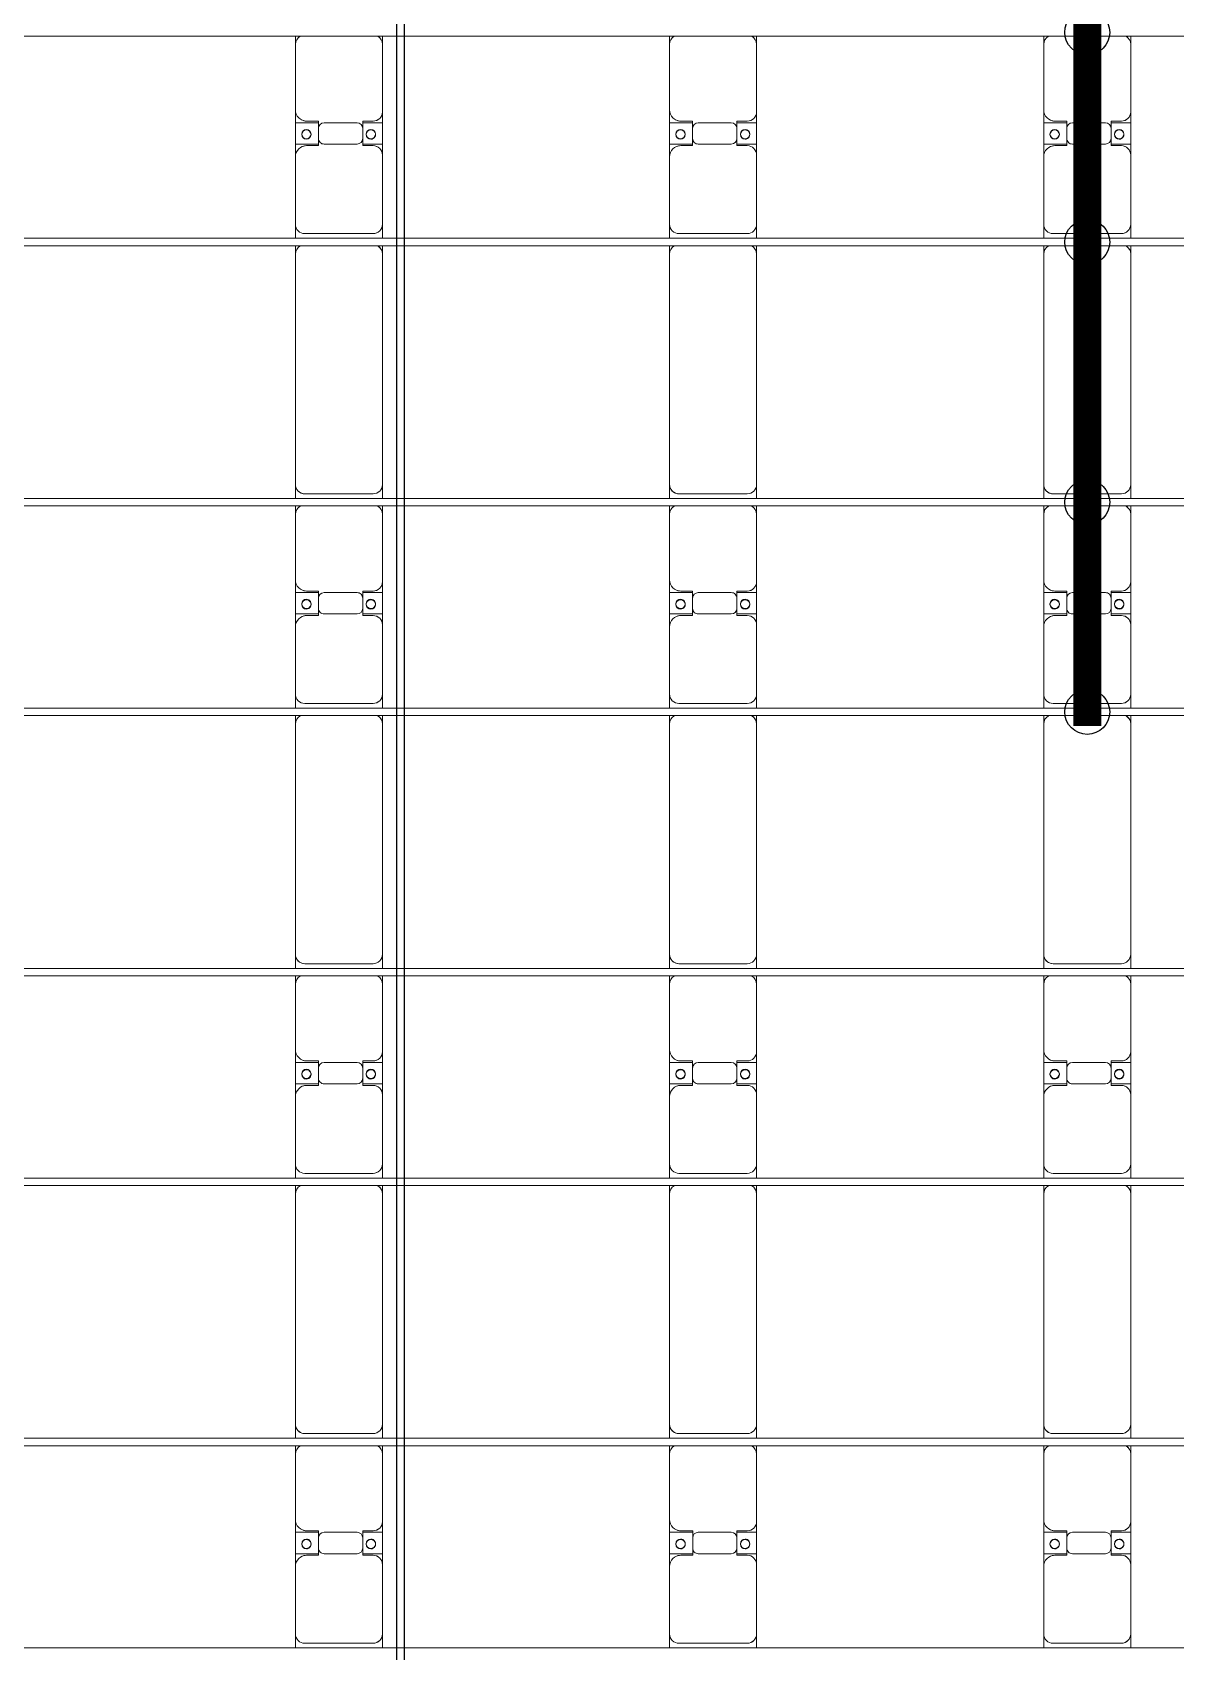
# Model space of a CAD drawing. Header units: millimetres. Extents: x -178706 to 107777, y -87310 to 933.
# Drawn here: x -54530 to -48419, y -40121 to -31471 of the extents above; entities that cross this region are included whole.
import ezdxf

# ---------------------------------------------------------------- set-up
doc = ezdxf.new("R2010")
doc.units = ezdxf.units.MM
doc.layers.add('A-GENM', color=13, linetype='Continuous', lineweight=9)
doc.layers.add('S-BEAM', color=12, linetype='Continuous', lineweight=9)
doc.layers.add('GC-HOP 40x60 GIA CUONG', color=1, linetype='Continuous')

# ---------------------------------------------------------------- blocks, each defined once
blk = doc.blocks.new('Dai phao do pin - DẢI PHAO ĐỠ PIN-V59-BỐ TRÍ KHUNG KẾT CẤU BÈ PIN 04')
at = {"layer": 'A-GENM', "color": 7}
for p, q in [((35834.7, 241.6), (35909.7, 241.6)), ((35859.7, 191.6), (35859.7, -173.4)), ((36269.7, 241.6), (35909.7, 241.6)), ((36269.7, 241.6), (36452.2, 241.6)), ((36329.7, 118.2), (36329.7, 181.6)), ((36337.8, 241.6), (36520.3, 241.6)), ((36337.8, 118.2), (36337.8, 241.6)), ((36452.2, 241.6), (36452.2, 118.2)), ((36460.3, 181.6), (36460.3, 118.2)), ((36870.3, 241.6), (36520.3, 241.6)), ((36870.3, 241.6), (36914.7, 241.6)), ((36954.7, 241.6), (37029.7, 241.6)), ((36979.7, 191.6), (36979.7, -173.4)), ((38260.3, 241.6), (37029.7, 241.6)), ((38260.3, 241.6), (38304.7, 241.6)), ((38344.7, 241.6), (38419.7, 241.6)), ((38369.7, 191.6), (38369.7, -173.4)), ((38779.7, 241.6), (38419.7, 241.6)), ((38779.7, 241.6), (38962.2, 241.6)), ((38839.7, 118.2), (38839.7, 181.6)), ((38847.8, 241.6), (39030.3, 241.6)), ((38847.8, 118.2), (38847.8, 241.6)), ((38962.2, 241.6), (38962.2, 118.2)), ((38970.3, 181.6), (38970.3, 118.2)), ((39380.3, 241.6), (39030.3, 241.6)), ((39380.3, 241.6), (39424.7, 241.6)), ((39464.7, 241.6), (39539.7, 241.6)), ((39489.7, 191.6), (39489.7, -173.4)), ((40770.3, 241.6), (39539.7, 241.6)), ((40770.3, 241.6), (40814.7, 241.6)), ((40854.7, 241.6), (40929.7, 241.6)), ((40879.7, 191.6), (40879.7, -173.4)), ((41289.7, 241.6), (40929.7, 241.6)), ((41289.7, 241.6), (41472.2, 241.6)), ((41349.7, 118.2), (41349.7, 181.6)), ((41357.8, 241.6), (41540.3, 241.6)), ((41357.8, 118.2), (41357.8, 241.6)), ((41472.2, 241.6), (41472.2, 118.2)), ((41480.3, 181.6), (41480.3, 118.2)), ((41890.3, 241.6), (41540.3, 241.6)), ((41890.3, 241.6), (41934.7, 241.6)), ((41974.7, 241.6), (42049.7, 241.6)), ((41999.7, 191.6), (41999.7, -173.4)), ((43280.3, 241.6), (42049.7, 241.6)), ((43280.3, 241.6), (43324.7, 241.6)), ((43364.7, 241.6), (43439.7, 241.6)), ((43389.7, 191.6), (43389.7, -173.4)), ((43799.7, 241.6), (43439.7, 241.6)), ((43799.7, 241.6), (43982.2, 241.6)), ((43859.7, 118.2), (43859.7, 181.6)), ((43867.8, 241.6), (44050.3, 241.6)), ((43867.8, 118.2), (43867.8, 241.6)), ((43982.2, 241.6), (43982.2, 118.2)), ((43990.3, 181.6), (43990.3, 118.2)), ((44400.3, 241.6), (44050.3, 241.6)), ((44400.3, 241.6), (44444.7, 241.6)), ((36422.2, 118.2), (36329.7, 118.2)), ((36337.8, 88.2), (36337.8, -88.2)), ((36460.3, 118.2), (36367.8, 118.2)), ((36452.2, -88.2), (36452.2, 88.2)), ((38932.2, 118.2), (38839.7, 118.2)), ((38847.8, 88.2), (38847.8, -88.2)), ((38970.3, 118.2), (38877.8, 118.2)), ((38962.2, -88.2), (38962.2, 88.2)), ((41442.2, 118.2), (41349.7, 118.2)), ((41357.8, 88.2), (41357.8, -88.2)), ((41480.3, 118.2), (41387.8, 118.2)), ((41472.2, -88.2), (41472.2, 88.2)), ((43952.2, 118.2), (43859.7, 118.2)), ((43867.8, 88.2), (43867.8, -88.2)), ((43990.3, 118.2), (43897.8, 118.2)), ((43982.2, -88.2), (43982.2, 88.2)), ((36329.7, -173.4), (36329.7, -118.2)), ((36329.7, -118.2), (36422.2, -118.2)), ((36337.8, -223.4), (36337.8, -118.2)), ((36367.8, -118.2), (36460.3, -118.2)), ((36452.2, -118.2), (36452.2, -223.4)), ((36460.3, -118.2), (36460.3, -173.4)), ((38839.7, -173.4), (38839.7, -118.2)), ((38839.7, -118.2), (38932.2, -118.2)), ((38847.8, -223.4), (38847.8, -118.2)), ((38877.8, -118.2), (38970.3, -118.2)), ((38962.2, -118.2), (38962.2, -223.4)), ((38970.3, -118.2), (38970.3, -173.4)), ((41349.7, -173.4), (41349.7, -118.2)), ((41349.7, -118.2), (41442.2, -118.2)), ((41357.8, -223.4), (41357.8, -118.2)), ((41387.8, -118.2), (41480.3, -118.2)), ((41472.2, -118.2), (41472.2, -223.4)), ((41480.3, -118.2), (41480.3, -173.4)), ((43859.7, -173.4), (43859.7, -118.2)), ((43859.7, -118.2), (43952.2, -118.2)), ((43867.8, -223.4), (43867.8, -118.2)), ((43897.8, -118.2), (43990.3, -118.2)), ((43982.2, -118.2), (43982.2, -223.4)), ((43990.3, -118.2), (43990.3, -173.4)), ((35909.7, -223.4), (35834.7, -223.4)), ((35909.7, -223.4), (36279.7, -223.4)), ((36452.2, -223.4), (36279.7, -223.4)), ((36510.3, -223.4), (36337.8, -223.4)), ((36510.3, -223.4), (36870.3, -223.4)), ((36914.7, -223.4), (36870.3, -223.4)), ((37029.7, -223.4), (36954.7, -223.4)), ((37029.7, -223.4), (38260.3, -223.4)), ((38304.7, -223.4), (38260.3, -223.4)), ((38419.7, -223.4), (38344.7, -223.4)), ((38419.7, -223.4), (38789.7, -223.4)), ((38962.2, -223.4), (38789.7, -223.4)), ((39020.3, -223.4), (38847.8, -223.4)), ((39020.3, -223.4), (39380.3, -223.4)), ((39424.7, -223.4), (39380.3, -223.4)), ((39539.7, -223.4), (39464.7, -223.4)), ((39539.7, -223.4), (40770.3, -223.4)), ((40814.7, -223.4), (40770.3, -223.4)), ((40929.7, -223.4), (40854.7, -223.4)), ((40929.7, -223.4), (41299.7, -223.4)), ((41472.2, -223.4), (41299.7, -223.4)), ((41530.3, -223.4), (41357.8, -223.4)), ((41530.3, -223.4), (41890.3, -223.4)), ((41934.7, -223.4), (41890.3, -223.4)), ((42049.7, -223.4), (41974.7, -223.4)), ((42049.7, -223.4), (43280.3, -223.4)), ((43324.7, -223.4), (43280.3, -223.4)), ((43439.7, -223.4), (43364.7, -223.4)), ((43439.7, -223.4), (43809.7, -223.4)), ((43982.2, -223.4), (43809.7, -223.4)), ((44040.3, -223.4), (43867.8, -223.4)), ((44040.3, -223.4), (44400.3, -223.4)), ((44444.7, -223.4), (44400.3, -223.4))]:
    blk.add_line(p, q, dxfattribs=at)
for centre, radius, start, end in [((35909.7, 191.6), 50, 90, 180), ((35909.7, 191.6), 50, 135, 180), ((36269.7, 181.6), 60, 360, 90), ((36269.7, 181.6), 60, 360, 30), ((36388.6, 183.2), 25, 0, 180), ((36388.6, 183.2), 25, 180, 0), ((36391.4, 183.2), 25, 360, 180), ((36391.4, 183.2), 25, 180, 0), ((36520.3, 181.6), 60, 90, 180), ((36520.3, 181.6), 60, 150, 180), ((36870.3, 191.6), 50, 30, 90), ((36870.3, 191.6), 50, 30, 45), ((37029.7, 191.6), 50, 90, 180), ((37029.7, 191.6), 50, 105, 180), ((38260.3, 191.6), 50, 30, 90), ((38260.3, 191.6), 50, 30, 90), ((38419.7, 191.6), 50, 90, 180), ((38419.7, 191.6), 50, 135, 180), ((38779.7, 181.6), 60, 360, 90), ((38779.7, 181.6), 60, 360, 30), ((38898.6, 183.2), 25, 0, 180), ((38898.6, 183.2), 25, 180, 0), ((38901.4, 183.2), 25, 360, 180), ((38901.4, 183.2), 25, 180, 360), ((39030.3, 181.6), 60, 90, 180), ((39030.3, 181.6), 60, 150, 180), ((39380.3, 191.6), 50, 30, 90), ((39380.3, 191.6), 50, 30, 45), ((39539.7, 191.6), 50, 90, 180), ((39539.7, 191.6), 50, 105, 180), ((40770.3, 191.6), 50, 30, 90), ((40770.3, 191.6), 50, 30, 90), ((40929.7, 191.6), 50, 90, 180), ((40929.7, 191.6), 50, 135, 180), ((41289.7, 181.6), 60, 360, 90), ((41289.7, 181.6), 60, 360, 30), ((41408.6, 183.2), 25, 0, 180), ((41408.6, 183.2), 25, 180, 0), ((41411.4, 183.2), 25, 360, 180), ((41411.4, 183.2), 25, 180, 0), ((41540.3, 181.6), 60, 90, 180), ((41540.3, 181.6), 60, 150, 180), ((41890.3, 191.6), 50, 30, 90), ((41890.3, 191.6), 50, 30, 45), ((42049.7, 191.6), 50, 90, 180), ((42049.7, 191.6), 50, 105, 180), ((43280.3, 191.6), 50, 30, 90), ((43280.3, 191.6), 50, 30, 90), ((43439.7, 191.6), 50, 90, 180), ((43439.7, 191.6), 50, 135, 180), ((43799.7, 181.6), 60, 0, 90), ((43799.7, 181.6), 60, 0, 30), ((43918.6, 183.2), 25, 0, 180), ((43918.6, 183.2), 25, 180, 360), ((43921.4, 183.2), 25, 0, 180), ((43921.4, 183.2), 25, 180, 360), ((44050.3, 181.6), 60, 90, 180), ((44050.3, 181.6), 60, 150, 180), ((44400.3, 191.6), 50, 30, 90), ((44400.3, 191.6), 50, 30, 45), ((36367.8, 88.2), 30, 90, 180), ((36422.2, 88.2), 30, 0, 90), ((38877.8, 88.2), 30, 90, 180), ((38932.2, 88.2), 30, 0, 90), ((41387.8, 88.2), 30, 90, 180), ((41442.2, 88.2), 30, 0, 90), ((43897.8, 88.2), 30, 90, 180), ((43952.2, 88.2), 30, 0, 90), ((36367.8, -88.2), 30, 180, 270), ((36388.6, -161.8), 25, 0, 180), ((36388.6, -161.8), 25, 180, 0), ((36391.4, -161.8), 25, 0, 180), ((36391.4, -161.8), 25, 180, 0), ((36422.2, -88.2), 30, 270, 360), ((38877.8, -88.2), 30, 180, 270), ((38898.6, -161.8), 25, 0, 180), ((38898.6, -161.8), 25, 180, 0), ((38901.4, -161.8), 25, 360, 180), ((38901.4, -161.8), 25, 180, 360), ((38932.2, -88.2), 30, 270, 360), ((41387.8, -88.2), 30, 180, 270), ((41408.6, -161.8), 25, 360, 180), ((41408.6, -161.8), 25, 180, 360), ((41411.4, -161.8), 25, 360, 180), ((41411.4, -161.8), 25, 180, 0), ((41442.2, -88.2), 30, 270, 0), ((43897.8, -88.2), 30, 180, 270), ((43918.6, -161.8), 25, 360, 180), ((43918.6, -161.8), 25, 180, 0), ((43921.4, -161.8), 25, 360, 180), ((43921.4, -161.8), 25, 180, 360), ((43952.2, -88.2), 30, 270, 360), ((35909.7, -173.4), 50, 180, 270), ((35909.7, -173.4), 50, 180, 225), ((36279.7, -173.4), 50, 270, 360), ((36279.7, -173.4), 50, 315, 360), ((36510.3, -173.4), 50, 180, 270), ((36510.3, -173.4), 50, 180, 225), ((36870.3, -173.4), 50, 270, 330), ((36870.3, -173.4), 50, 315, 330), ((37029.7, -173.4), 50, 180, 270), ((37029.7, -173.4), 50, 180, 270), ((38260.3, -173.4), 50, 270, 330), ((38260.3, -173.4), 50, 285, 330), ((38419.7, -173.4), 50, 180, 270), ((38419.7, -173.4), 50, 180, 225), ((38789.7, -173.4), 50, 270, 360), ((38789.7, -173.4), 50, 315, 360), ((39020.3, -173.4), 50, 180, 270), ((39020.3, -173.4), 50, 180, 225), ((39380.3, -173.4), 50, 270, 330), ((39380.3, -173.4), 50, 315, 330), ((39539.7, -173.4), 50, 180, 270), ((39539.7, -173.4), 50, 180, 270), ((40770.3, -173.4), 50, 270, 330), ((40770.3, -173.4), 50, 285, 330), ((40929.7, -173.4), 50, 180, 270), ((40929.7, -173.4), 50, 180, 225), ((41299.7, -173.4), 50, 270, 360), ((41299.7, -173.4), 50, 315, 0), ((41530.3, -173.4), 50, 180, 270), ((41530.3, -173.4), 50, 180, 225), ((41890.3, -173.4), 50, 270, 330), ((41890.3, -173.4), 50, 315, 330), ((42049.7, -173.4), 50, 180, 270), ((42049.7, -173.4), 50, 180, 270), ((43280.3, -173.4), 50, 270, 330), ((43280.3, -173.4), 50, 285, 330), ((43439.7, -173.4), 50, 180, 270), ((43439.7, -173.4), 50, 180, 225), ((43809.7, -173.4), 50, 270, 360), ((43809.7, -173.4), 50, 315, 360), ((44040.3, -173.4), 50, 180, 270), ((44040.3, -173.4), 50, 180, 225), ((44400.3, -173.4), 50, 270, 330), ((44400.3, -173.4), 50, 315, 330)]:
    blk.add_arc(centre, radius, start, end, dxfattribs=at)
blk = doc.blocks.new('Dầm C52 - Dầm C52-22346-BỐ TRÍ KHUNG KẾT CẤU BÈ PIN 04')
at = {"layer": 'S-BEAM', "color": 1}
blk.add_line((87623.4, -20), (-87623.4, -20), dxfattribs=at)
blk = doc.blocks.new('Dầm C52 - Dầm C52-21028-BỐ TRÍ KHUNG KẾT CẤU BÈ PIN 04')
at = {"layer": 'S-BEAM', "color": 1}
for p, q in [((-63510.6, 20), (63510.6, 20)), ((63510.6, -20), (-63510.6, -20))]:
    blk.add_line(p, q, dxfattribs=at)
blk = doc.blocks.new('Dầm C52 - Dầm C52-21029-BỐ TRÍ KHUNG KẾT CẤU BÈ PIN 04')
at = {"layer": 'S-BEAM', "color": 1}
for p, q in [((-63512.5, 20), (63512.5, 20)), ((63512.5, -20), (-63512.5, -20))]:
    blk.add_line(p, q, dxfattribs=at)
blk = doc.blocks.new('Dầm C52 - Dầm C52-21030-BỐ TRÍ KHUNG KẾT CẤU BÈ PIN 04')
at = {"layer": 'S-BEAM', "color": 1}
for p, q in [((-63514.1, 20), (63514.1, 20)), ((63514.1, -20), (-63514.1, -20))]:
    blk.add_line(p, q, dxfattribs=at)
blk = doc.blocks.new('Dầm C52 - Dầm C52-21031-BỐ TRÍ KHUNG KẾT CẤU BÈ PIN 04')
at = {"layer": 'S-BEAM', "color": 1}
for p, q in [((-63516, 20), (63516, 20)), ((63516, -20), (-63516, -20))]:
    blk.add_line(p, q, dxfattribs=at)
blk = doc.blocks.new('Dầm C52 - Dầm C52-21032-BỐ TRÍ KHUNG KẾT CẤU BÈ PIN 04')
at = {"layer": 'S-BEAM', "color": 1}
for p, q in [((-63517.5, 20), (63517.5, 20)), ((63517.5, -20), (-63517.5, -20))]:
    blk.add_line(p, q, dxfattribs=at)
blk = doc.blocks.new('Dầm C52 - Dầm C52-21033-BỐ TRÍ KHUNG KẾT CẤU BÈ PIN 04')
at = {"layer": 'S-BEAM', "color": 1}
for p, q in [((-63519.4, 20), (63519.4, 20)), ((63519.4, -20), (-63519.4, -20))]:
    blk.add_line(p, q, dxfattribs=at)
blk = doc.blocks.new('Dầm C52 - Dầm C52-21034-BỐ TRÍ KHUNG KẾT CẤU BÈ PIN 04')
at = {"layer": 'S-BEAM', "color": 1}
blk.add_line((-63520.9, 20), (63520.9, 20), dxfattribs=at)
blk = doc.blocks.new('Dầm C52 - Hộp 40x60-15956-BỐ TRÍ KHUNG KẾT CẤU BÈ PIN 04')
at = {"layer": 'S-BEAM', "color": 3, "lineweight": 25}
for p, q in [((-37158.1, 20), (37158.1, 20)), ((37158.1, -20), (-37158.1, -20))]:
    blk.add_line(p, q, dxfattribs=at)
blk = doc.blocks.new('Dai phao do pin - DẢI PHAO ĐỠ PIN-V66-BỐ TRÍ KHUNG KẾT CẤU BÈ PIN 04')
at = {"layer": 'A-GENM', "color": 7}
for p, q in [((35834.7, 241.6), (35909.7, 241.6)), ((35859.7, 191.6), (35859.7, -173.4)), ((36269.7, 241.6), (35909.7, 241.6)), ((36269.7, 241.6), (36452.2, 241.6)), ((36329.7, 118.2), (36329.7, 181.6)), ((36337.8, 241.6), (36520.3, 241.6)), ((36337.8, 118.2), (36337.8, 241.6)), ((36452.2, 241.6), (36452.2, 118.2)), ((36460.3, 181.6), (36460.3, 118.2)), ((36870.3, 241.6), (36520.3, 241.6)), ((36870.3, 241.6), (36914.7, 241.6)), ((36954.7, 241.6), (37029.7, 241.6)), ((36979.7, 191.6), (36979.7, -173.4)), ((38260.3, 241.6), (37029.7, 241.6)), ((38260.3, 241.6), (38304.7, 241.6)), ((38344.7, 241.6), (38419.7, 241.6)), ((38369.7, 191.6), (38369.7, -173.4)), ((38779.7, 241.6), (38419.7, 241.6)), ((38779.7, 241.6), (38962.2, 241.6)), ((38839.7, 118.2), (38839.7, 181.6)), ((38847.8, 241.6), (39030.3, 241.6)), ((38847.8, 118.2), (38847.8, 241.6)), ((38962.2, 241.6), (38962.2, 118.2)), ((38970.3, 181.6), (38970.3, 118.2)), ((39380.3, 241.6), (39030.3, 241.6)), ((39380.3, 241.6), (39424.7, 241.6)), ((39464.7, 241.6), (39539.7, 241.6)), ((39489.7, 191.6), (39489.7, -173.4)), ((40770.3, 241.6), (39539.7, 241.6)), ((40770.3, 241.6), (40814.7, 241.6)), ((40854.7, 241.6), (40929.7, 241.6)), ((40879.7, 191.6), (40879.7, -173.4)), ((41289.7, 241.6), (40929.7, 241.6)), ((41289.7, 241.6), (41472.2, 241.6)), ((41349.7, 118.2), (41349.7, 181.6)), ((41357.8, 241.6), (41540.3, 241.6)), ((41357.8, 118.2), (41357.8, 241.6)), ((41472.2, 241.6), (41472.2, 118.2)), ((41480.3, 181.6), (41480.3, 118.2)), ((41890.3, 241.6), (41540.3, 241.6)), ((41890.3, 241.6), (41934.7, 241.6)), ((41974.7, 241.6), (42049.7, 241.6)), ((41999.7, 191.6), (41999.7, -173.4)), ((43280.3, 241.6), (42049.7, 241.6)), ((43280.3, 241.6), (43324.7, 241.6)), ((43364.7, 241.6), (43439.7, 241.6)), ((43389.7, 191.6), (43389.7, -173.4)), ((43799.7, 241.6), (43439.7, 241.6)), ((43799.7, 241.6), (43982.2, 241.6)), ((43859.7, 118.2), (43859.7, 181.6)), ((43867.8, 241.6), (44050.3, 241.6)), ((43867.8, 118.2), (43867.8, 241.6)), ((43982.2, 241.6), (43982.2, 118.2)), ((43990.3, 181.6), (43990.3, 118.2)), ((44400.3, 241.6), (44050.3, 241.6)), ((44400.3, 241.6), (44444.7, 241.6)), ((36422.2, 118.2), (36329.7, 118.2)), ((36337.8, 88.2), (36337.8, -88.2)), ((36460.3, 118.2), (36367.8, 118.2)), ((36452.2, -88.2), (36452.2, 88.2)), ((38932.2, 118.2), (38839.7, 118.2)), ((38847.8, 88.2), (38847.8, -88.2)), ((38970.3, 118.2), (38877.8, 118.2)), ((38962.2, -88.2), (38962.2, 88.2)), ((41442.2, 118.2), (41349.7, 118.2)), ((41357.8, 88.2), (41357.8, -88.2)), ((41480.3, 118.2), (41387.8, 118.2)), ((41472.2, -88.2), (41472.2, 88.2)), ((43952.2, 118.2), (43859.7, 118.2)), ((43867.8, 88.2), (43867.8, -88.2)), ((43990.3, 118.2), (43897.8, 118.2)), ((43982.2, -88.2), (43982.2, 88.2)), ((36329.7, -173.4), (36329.7, -118.2)), ((36329.7, -118.2), (36422.2, -118.2)), ((36337.8, -223.4), (36337.8, -118.2)), ((36367.8, -118.2), (36460.3, -118.2)), ((36452.2, -118.2), (36452.2, -223.4)), ((36460.3, -118.2), (36460.3, -173.4)), ((38839.7, -173.4), (38839.7, -118.2)), ((38839.7, -118.2), (38932.2, -118.2)), ((38847.8, -223.4), (38847.8, -118.2)), ((38877.8, -118.2), (38970.3, -118.2)), ((38962.2, -118.2), (38962.2, -223.4)), ((38970.3, -118.2), (38970.3, -173.4)), ((41349.7, -173.4), (41349.7, -118.2)), ((41349.7, -118.2), (41442.2, -118.2)), ((41357.8, -223.4), (41357.8, -118.2)), ((41387.8, -118.2), (41480.3, -118.2)), ((41472.2, -118.2), (41472.2, -223.4)), ((41480.3, -118.2), (41480.3, -173.4)), ((43859.7, -173.4), (43859.7, -118.2)), ((43859.7, -118.2), (43952.2, -118.2)), ((43867.8, -223.4), (43867.8, -118.2)), ((43897.8, -118.2), (43990.3, -118.2)), ((43982.2, -118.2), (43982.2, -223.4)), ((43990.3, -118.2), (43990.3, -173.4)), ((35909.7, -223.4), (35834.7, -223.4)), ((35909.7, -223.4), (36279.7, -223.4)), ((36452.2, -223.4), (36279.7, -223.4)), ((36510.3, -223.4), (36337.8, -223.4)), ((36510.3, -223.4), (36870.3, -223.4)), ((36914.7, -223.4), (36870.3, -223.4)), ((37029.7, -223.4), (36954.7, -223.4)), ((37029.7, -223.4), (38260.3, -223.4)), ((38304.7, -223.4), (38260.3, -223.4)), ((38419.7, -223.4), (38344.7, -223.4)), ((38419.7, -223.4), (38789.7, -223.4)), ((38962.2, -223.4), (38789.7, -223.4)), ((39020.3, -223.4), (38847.8, -223.4)), ((39020.3, -223.4), (39380.3, -223.4)), ((39424.7, -223.4), (39380.3, -223.4)), ((39539.7, -223.4), (39464.7, -223.4)), ((39539.7, -223.4), (40770.3, -223.4)), ((40814.7, -223.4), (40770.3, -223.4)), ((40929.7, -223.4), (40854.7, -223.4)), ((40929.7, -223.4), (41299.7, -223.4)), ((41472.2, -223.4), (41299.7, -223.4)), ((41530.3, -223.4), (41357.8, -223.4)), ((41530.3, -223.4), (41890.3, -223.4)), ((41934.7, -223.4), (41890.3, -223.4)), ((42049.7, -223.4), (41974.7, -223.4)), ((42049.7, -223.4), (43280.3, -223.4)), ((43324.7, -223.4), (43280.3, -223.4)), ((43439.7, -223.4), (43364.7, -223.4)), ((43439.7, -223.4), (43809.7, -223.4)), ((43982.2, -223.4), (43809.7, -223.4)), ((44040.3, -223.4), (43867.8, -223.4)), ((44040.3, -223.4), (44400.3, -223.4)), ((44444.7, -223.4), (44400.3, -223.4))]:
    blk.add_line(p, q, dxfattribs=at)
for centre, radius, start, end in [((35909.7, 191.6), 50, 90, 180), ((35909.7, 191.6), 50, 135, 180), ((36269.7, 181.6), 60, 360, 90), ((36269.7, 181.6), 60, 360, 30), ((36388.6, 183.2), 25, 0, 180), ((36388.6, 183.2), 25, 180, 0), ((36391.4, 183.2), 25, 360, 180), ((36391.4, 183.2), 25, 180, 0), ((36520.3, 181.6), 60, 90, 180), ((36520.3, 181.6), 60, 150, 180), ((36870.3, 191.6), 50, 30, 90), ((36870.3, 191.6), 50, 30, 45), ((37029.7, 191.6), 50, 90, 180), ((37029.7, 191.6), 50, 105, 180), ((38260.3, 191.6), 50, 30, 90), ((38260.3, 191.6), 50, 30, 90), ((38419.7, 191.6), 50, 90, 180), ((38419.7, 191.6), 50, 135, 180), ((38779.7, 181.6), 60, 360, 90), ((38779.7, 181.6), 60, 360, 30), ((38898.6, 183.2), 25, 0, 180), ((38898.6, 183.2), 25, 180, 0), ((38901.4, 183.2), 25, 360, 180), ((38901.4, 183.2), 25, 180, 360), ((39030.3, 181.6), 60, 90, 180), ((39030.3, 181.6), 60, 150, 180), ((39380.3, 191.6), 50, 30, 90), ((39380.3, 191.6), 50, 30, 45), ((39539.7, 191.6), 50, 90, 180), ((39539.7, 191.6), 50, 105, 180), ((40770.3, 191.6), 50, 30, 90), ((40770.3, 191.6), 50, 30, 90), ((40929.7, 191.6), 50, 90, 180), ((40929.7, 191.6), 50, 135, 180), ((41289.7, 181.6), 60, 360, 90), ((41289.7, 181.6), 60, 360, 30), ((41408.6, 183.2), 25, 0, 180), ((41408.6, 183.2), 25, 180, 0), ((41411.4, 183.2), 25, 360, 180), ((41411.4, 183.2), 25, 180, 0), ((41540.3, 181.6), 60, 90, 180), ((41540.3, 181.6), 60, 150, 180), ((41890.3, 191.6), 50, 30, 90), ((41890.3, 191.6), 50, 30, 45), ((42049.7, 191.6), 50, 90, 180), ((42049.7, 191.6), 50, 105, 180), ((43280.3, 191.6), 50, 30, 90), ((43280.3, 191.6), 50, 30, 90), ((43439.7, 191.6), 50, 90, 180), ((43439.7, 191.6), 50, 135, 180), ((43799.7, 181.6), 60, 0, 90), ((43799.7, 181.6), 60, 0, 30), ((43918.6, 183.2), 25, 0, 180), ((43918.6, 183.2), 25, 180, 360), ((43921.4, 183.2), 25, 0, 180), ((43921.4, 183.2), 25, 180, 360), ((44050.3, 181.6), 60, 90, 180), ((44050.3, 181.6), 60, 150, 180), ((44400.3, 191.6), 50, 30, 90), ((44400.3, 191.6), 50, 30, 45), ((36367.8, 88.2), 30, 90, 180), ((36422.2, 88.2), 30, 0, 90), ((38877.8, 88.2), 30, 90, 180), ((38932.2, 88.2), 30, 0, 90), ((41387.8, 88.2), 30, 90, 180), ((41442.2, 88.2), 30, 0, 90), ((43897.8, 88.2), 30, 90, 180), ((43952.2, 88.2), 30, 0, 90), ((36367.8, -88.2), 30, 180, 270), ((36388.6, -161.8), 25, 0, 180), ((36388.6, -161.8), 25, 180, 0), ((36391.4, -161.8), 25, 0, 180), ((36391.4, -161.8), 25, 180, 0), ((36422.2, -88.2), 30, 270, 360), ((38877.8, -88.2), 30, 180, 270), ((38898.6, -161.8), 25, 0, 180), ((38898.6, -161.8), 25, 180, 0), ((38901.4, -161.8), 25, 360, 180), ((38901.4, -161.8), 25, 180, 360), ((38932.2, -88.2), 30, 270, 360), ((41387.8, -88.2), 30, 180, 270), ((41408.6, -161.8), 25, 360, 180), ((41408.6, -161.8), 25, 180, 360), ((41411.4, -161.8), 25, 360, 180), ((41411.4, -161.8), 25, 180, 0), ((41442.2, -88.2), 30, 270, 0), ((43897.8, -88.2), 30, 180, 270), ((43918.6, -161.8), 25, 360, 180), ((43918.6, -161.8), 25, 180, 0), ((43921.4, -161.8), 25, 360, 180), ((43921.4, -161.8), 25, 180, 360), ((43952.2, -88.2), 30, 270, 360), ((35909.7, -173.4), 50, 180, 270), ((35909.7, -173.4), 50, 180, 225), ((36279.7, -173.4), 50, 270, 360), ((36279.7, -173.4), 50, 315, 360), ((36510.3, -173.4), 50, 180, 270), ((36510.3, -173.4), 50, 180, 225), ((36870.3, -173.4), 50, 270, 330), ((36870.3, -173.4), 50, 315, 330), ((37029.7, -173.4), 50, 180, 270), ((37029.7, -173.4), 50, 180, 270), ((38260.3, -173.4), 50, 270, 330), ((38260.3, -173.4), 50, 285, 330), ((38419.7, -173.4), 50, 180, 270), ((38419.7, -173.4), 50, 180, 225), ((38789.7, -173.4), 50, 270, 360), ((38789.7, -173.4), 50, 315, 360), ((39020.3, -173.4), 50, 180, 270), ((39020.3, -173.4), 50, 180, 225), ((39380.3, -173.4), 50, 270, 330), ((39380.3, -173.4), 50, 315, 330), ((39539.7, -173.4), 50, 180, 270), ((39539.7, -173.4), 50, 180, 270), ((40770.3, -173.4), 50, 270, 330), ((40770.3, -173.4), 50, 285, 330), ((40929.7, -173.4), 50, 180, 270), ((40929.7, -173.4), 50, 180, 225), ((41299.7, -173.4), 50, 270, 360), ((41299.7, -173.4), 50, 315, 0), ((41530.3, -173.4), 50, 180, 270), ((41530.3, -173.4), 50, 180, 225), ((41890.3, -173.4), 50, 270, 330), ((41890.3, -173.4), 50, 315, 330), ((42049.7, -173.4), 50, 180, 270), ((42049.7, -173.4), 50, 180, 270), ((43280.3, -173.4), 50, 270, 330), ((43280.3, -173.4), 50, 285, 330), ((43439.7, -173.4), 50, 180, 270), ((43439.7, -173.4), 50, 180, 225), ((43809.7, -173.4), 50, 270, 360), ((43809.7, -173.4), 50, 315, 360), ((44040.3, -173.4), 50, 180, 270), ((44040.3, -173.4), 50, 180, 225), ((44400.3, -173.4), 50, 270, 330), ((44400.3, -173.4), 50, 315, 330)]:
    blk.add_arc(centre, radius, start, end, dxfattribs=at)
blk = doc.blocks.new('Dai phao do pin - DẢI PHAO ĐỠ PIN-V67-BỐ TRÍ KHUNG KẾT CẤU BÈ PIN 04')
at = {"layer": 'A-GENM', "color": 7}
for p, q in [((35834.7, 241.6), (35909.7, 241.6)), ((35859.7, 191.6), (35859.7, -173.4)), ((36269.7, 241.6), (35909.7, 241.6)), ((36269.7, 241.6), (36452.2, 241.6)), ((36329.7, 118.2), (36329.7, 181.6)), ((36337.8, 241.6), (36520.3, 241.6)), ((36337.8, 118.2), (36337.8, 241.6)), ((36452.2, 241.6), (36452.2, 118.2)), ((36460.3, 181.6), (36460.3, 118.2)), ((36870.3, 241.6), (36520.3, 241.6)), ((36870.3, 241.6), (36914.7, 241.6)), ((36954.7, 241.6), (37029.7, 241.6)), ((36979.7, 191.6), (36979.7, -173.4)), ((38260.3, 241.6), (37029.7, 241.6)), ((38260.3, 241.6), (38304.7, 241.6)), ((38344.7, 241.6), (38419.7, 241.6)), ((38369.7, 191.6), (38369.7, -173.4)), ((38779.7, 241.6), (38419.7, 241.6)), ((38779.7, 241.6), (38962.2, 241.6)), ((38839.7, 118.2), (38839.7, 181.6)), ((38847.8, 241.6), (39030.3, 241.6)), ((38847.8, 118.2), (38847.8, 241.6)), ((38962.2, 241.6), (38962.2, 118.2)), ((38970.3, 181.6), (38970.3, 118.2)), ((39380.3, 241.6), (39030.3, 241.6)), ((39380.3, 241.6), (39424.7, 241.6)), ((39464.7, 241.6), (39539.7, 241.6)), ((39489.7, 191.6), (39489.7, -173.4)), ((40770.3, 241.6), (39539.7, 241.6)), ((40770.3, 241.6), (40814.7, 241.6)), ((40854.7, 241.6), (40929.7, 241.6)), ((40879.7, 191.6), (40879.7, -173.4)), ((41289.7, 241.6), (40929.7, 241.6)), ((41289.7, 241.6), (41472.2, 241.6)), ((41349.7, 118.2), (41349.7, 181.6)), ((41357.8, 241.6), (41540.3, 241.6)), ((41357.8, 118.2), (41357.8, 241.6)), ((41472.2, 241.6), (41472.2, 118.2)), ((41480.3, 181.6), (41480.3, 118.2)), ((41890.3, 241.6), (41540.3, 241.6)), ((41890.3, 241.6), (41934.7, 241.6)), ((41974.7, 241.6), (42049.7, 241.6)), ((41999.7, 191.6), (41999.7, -173.4)), ((43280.3, 241.6), (42049.7, 241.6)), ((43280.3, 241.6), (43324.7, 241.6)), ((43364.7, 241.6), (43439.7, 241.6)), ((43389.7, 191.6), (43389.7, -173.4)), ((43799.7, 241.6), (43439.7, 241.6)), ((43799.7, 241.6), (43982.2, 241.6)), ((43859.7, 118.2), (43859.7, 181.6)), ((43867.8, 241.6), (44050.3, 241.6)), ((43867.8, 118.2), (43867.8, 241.6)), ((43982.2, 241.6), (43982.2, 118.2)), ((43990.3, 181.6), (43990.3, 118.2)), ((44400.3, 241.6), (44050.3, 241.6)), ((44400.3, 241.6), (44444.7, 241.6)), ((36422.2, 118.2), (36329.7, 118.2)), ((36337.8, 88.2), (36337.8, -88.2)), ((36460.3, 118.2), (36367.8, 118.2)), ((36452.2, -88.2), (36452.2, 88.2)), ((38932.2, 118.2), (38839.7, 118.2)), ((38847.8, 88.2), (38847.8, -88.2)), ((38970.3, 118.2), (38877.8, 118.2)), ((38962.2, -88.2), (38962.2, 88.2)), ((41442.2, 118.2), (41349.7, 118.2)), ((41357.8, 88.2), (41357.8, -88.2)), ((41480.3, 118.2), (41387.8, 118.2)), ((41472.2, -88.2), (41472.2, 88.2)), ((43952.2, 118.2), (43859.7, 118.2)), ((43867.8, 88.2), (43867.8, -88.2)), ((43990.3, 118.2), (43897.8, 118.2)), ((43982.2, -88.2), (43982.2, 88.2)), ((36329.7, -173.4), (36329.7, -118.2)), ((36329.7, -118.2), (36422.2, -118.2)), ((36337.8, -223.4), (36337.8, -118.2)), ((36367.8, -118.2), (36460.3, -118.2)), ((36452.2, -118.2), (36452.2, -223.4)), ((36460.3, -118.2), (36460.3, -173.4)), ((38839.7, -173.4), (38839.7, -118.2)), ((38839.7, -118.2), (38932.2, -118.2)), ((38847.8, -223.4), (38847.8, -118.2)), ((38877.8, -118.2), (38970.3, -118.2)), ((38962.2, -118.2), (38962.2, -223.4)), ((38970.3, -118.2), (38970.3, -173.4)), ((41349.7, -173.4), (41349.7, -118.2)), ((41349.7, -118.2), (41442.2, -118.2)), ((41357.8, -223.4), (41357.8, -118.2)), ((41387.8, -118.2), (41480.3, -118.2)), ((41472.2, -118.2), (41472.2, -223.4)), ((41480.3, -118.2), (41480.3, -173.4)), ((43859.7, -173.4), (43859.7, -118.2)), ((43859.7, -118.2), (43952.2, -118.2)), ((43867.8, -223.4), (43867.8, -118.2)), ((43897.8, -118.2), (43990.3, -118.2)), ((43982.2, -118.2), (43982.2, -223.4)), ((43990.3, -118.2), (43990.3, -173.4)), ((35909.7, -223.4), (35834.7, -223.4)), ((35909.7, -223.4), (36279.7, -223.4)), ((36452.2, -223.4), (36279.7, -223.4)), ((36510.3, -223.4), (36337.8, -223.4)), ((36510.3, -223.4), (36870.3, -223.4)), ((36914.7, -223.4), (36870.3, -223.4)), ((37029.7, -223.4), (36954.7, -223.4)), ((37029.7, -223.4), (38260.3, -223.4)), ((38304.7, -223.4), (38260.3, -223.4)), ((38419.7, -223.4), (38344.7, -223.4)), ((38419.7, -223.4), (38789.7, -223.4)), ((38962.2, -223.4), (38789.7, -223.4)), ((39020.3, -223.4), (38847.8, -223.4)), ((39020.3, -223.4), (39380.3, -223.4)), ((39424.7, -223.4), (39380.3, -223.4)), ((39539.7, -223.4), (39464.7, -223.4)), ((39539.7, -223.4), (40770.3, -223.4)), ((40814.7, -223.4), (40770.3, -223.4)), ((40929.7, -223.4), (40854.7, -223.4)), ((40929.7, -223.4), (41299.7, -223.4)), ((41472.2, -223.4), (41299.7, -223.4)), ((41530.3, -223.4), (41357.8, -223.4)), ((41530.3, -223.4), (41890.3, -223.4)), ((41934.7, -223.4), (41890.3, -223.4)), ((42049.7, -223.4), (41974.7, -223.4)), ((42049.7, -223.4), (43280.3, -223.4)), ((43324.7, -223.4), (43280.3, -223.4)), ((43439.7, -223.4), (43364.7, -223.4)), ((43439.7, -223.4), (43809.7, -223.4)), ((43982.2, -223.4), (43809.7, -223.4)), ((44040.3, -223.4), (43867.8, -223.4)), ((44040.3, -223.4), (44400.3, -223.4)), ((44444.7, -223.4), (44400.3, -223.4))]:
    blk.add_line(p, q, dxfattribs=at)
for centre, radius, start, end in [((35909.7, 191.6), 50, 90, 180), ((35909.7, 191.6), 50, 135, 180), ((36269.7, 181.6), 60, 360, 90), ((36269.7, 181.6), 60, 360, 30), ((36388.6, 183.2), 25, 0, 180), ((36388.6, 183.2), 25, 180, 0), ((36391.4, 183.2), 25, 360, 180), ((36391.4, 183.2), 25, 180, 0), ((36520.3, 181.6), 60, 90, 180), ((36520.3, 181.6), 60, 150, 180), ((36870.3, 191.6), 50, 30, 90), ((36870.3, 191.6), 50, 30, 45), ((37029.7, 191.6), 50, 90, 180), ((37029.7, 191.6), 50, 105, 180), ((38260.3, 191.6), 50, 30, 90), ((38260.3, 191.6), 50, 30, 90), ((38419.7, 191.6), 50, 90, 180), ((38419.7, 191.6), 50, 135, 180), ((38779.7, 181.6), 60, 360, 90), ((38779.7, 181.6), 60, 360, 30), ((38898.6, 183.2), 25, 0, 180), ((38898.6, 183.2), 25, 180, 0), ((38901.4, 183.2), 25, 360, 180), ((38901.4, 183.2), 25, 180, 360), ((39030.3, 181.6), 60, 90, 180), ((39030.3, 181.6), 60, 150, 180), ((39380.3, 191.6), 50, 30, 90), ((39380.3, 191.6), 50, 30, 45), ((39539.7, 191.6), 50, 90, 180), ((39539.7, 191.6), 50, 105, 180), ((40770.3, 191.6), 50, 30, 90), ((40770.3, 191.6), 50, 30, 90), ((40929.7, 191.6), 50, 90, 180), ((40929.7, 191.6), 50, 135, 180), ((41289.7, 181.6), 60, 360, 90), ((41289.7, 181.6), 60, 360, 30), ((41408.6, 183.2), 25, 0, 180), ((41408.6, 183.2), 25, 180, 0), ((41411.4, 183.2), 25, 360, 180), ((41411.4, 183.2), 25, 180, 0), ((41540.3, 181.6), 60, 90, 180), ((41540.3, 181.6), 60, 150, 180), ((41890.3, 191.6), 50, 30, 90), ((41890.3, 191.6), 50, 30, 45), ((42049.7, 191.6), 50, 90, 180), ((42049.7, 191.6), 50, 105, 180), ((43280.3, 191.6), 50, 30, 90), ((43280.3, 191.6), 50, 30, 90), ((43439.7, 191.6), 50, 90, 180), ((43439.7, 191.6), 50, 135, 180), ((43799.7, 181.6), 60, 0, 90), ((43799.7, 181.6), 60, 0, 30), ((43918.6, 183.2), 25, 0, 180), ((43918.6, 183.2), 25, 180, 360), ((43921.4, 183.2), 25, 0, 180), ((43921.4, 183.2), 25, 180, 360), ((44050.3, 181.6), 60, 90, 180), ((44050.3, 181.6), 60, 150, 180), ((44400.3, 191.6), 50, 30, 90), ((44400.3, 191.6), 50, 30, 45), ((36367.8, 88.2), 30, 90, 180), ((36422.2, 88.2), 30, 0, 90), ((38877.8, 88.2), 30, 90, 180), ((38932.2, 88.2), 30, 0, 90), ((41387.8, 88.2), 30, 90, 180), ((41442.2, 88.2), 30, 0, 90), ((43897.8, 88.2), 30, 90, 180), ((43952.2, 88.2), 30, 0, 90), ((36367.8, -88.2), 30, 180, 270), ((36388.6, -161.8), 25, 0, 180), ((36388.6, -161.8), 25, 180, 0), ((36391.4, -161.8), 25, 0, 180), ((36391.4, -161.8), 25, 180, 0), ((36422.2, -88.2), 30, 270, 360), ((38877.8, -88.2), 30, 180, 270), ((38898.6, -161.8), 25, 0, 180), ((38898.6, -161.8), 25, 180, 0), ((38901.4, -161.8), 25, 360, 180), ((38901.4, -161.8), 25, 180, 360), ((38932.2, -88.2), 30, 270, 360), ((41387.8, -88.2), 30, 180, 270), ((41408.6, -161.8), 25, 360, 180), ((41408.6, -161.8), 25, 180, 360), ((41411.4, -161.8), 25, 360, 180), ((41411.4, -161.8), 25, 180, 0), ((41442.2, -88.2), 30, 270, 0), ((43897.8, -88.2), 30, 180, 270), ((43918.6, -161.8), 25, 360, 180), ((43918.6, -161.8), 25, 180, 0), ((43921.4, -161.8), 25, 360, 180), ((43921.4, -161.8), 25, 180, 360), ((43952.2, -88.2), 30, 270, 360), ((35909.7, -173.4), 50, 180, 270), ((35909.7, -173.4), 50, 180, 225), ((36279.7, -173.4), 50, 270, 360), ((36279.7, -173.4), 50, 315, 360), ((36510.3, -173.4), 50, 180, 270), ((36510.3, -173.4), 50, 180, 225), ((36870.3, -173.4), 50, 270, 330), ((36870.3, -173.4), 50, 315, 330), ((37029.7, -173.4), 50, 180, 270), ((37029.7, -173.4), 50, 180, 270), ((38260.3, -173.4), 50, 270, 330), ((38260.3, -173.4), 50, 285, 330), ((38419.7, -173.4), 50, 180, 270), ((38419.7, -173.4), 50, 180, 225), ((38789.7, -173.4), 50, 270, 360), ((38789.7, -173.4), 50, 315, 360), ((39020.3, -173.4), 50, 180, 270), ((39020.3, -173.4), 50, 180, 225), ((39380.3, -173.4), 50, 270, 330), ((39380.3, -173.4), 50, 315, 330), ((39539.7, -173.4), 50, 180, 270), ((39539.7, -173.4), 50, 180, 270), ((40770.3, -173.4), 50, 270, 330), ((40770.3, -173.4), 50, 285, 330), ((40929.7, -173.4), 50, 180, 270), ((40929.7, -173.4), 50, 180, 225), ((41299.7, -173.4), 50, 270, 360), ((41299.7, -173.4), 50, 315, 0), ((41530.3, -173.4), 50, 180, 270), ((41530.3, -173.4), 50, 180, 225), ((41890.3, -173.4), 50, 270, 330), ((41890.3, -173.4), 50, 315, 330), ((42049.7, -173.4), 50, 180, 270), ((42049.7, -173.4), 50, 180, 270), ((43280.3, -173.4), 50, 270, 330), ((43280.3, -173.4), 50, 285, 330), ((43439.7, -173.4), 50, 180, 270), ((43439.7, -173.4), 50, 180, 225), ((43809.7, -173.4), 50, 270, 360), ((43809.7, -173.4), 50, 315, 360), ((44040.3, -173.4), 50, 180, 270), ((44040.3, -173.4), 50, 180, 225), ((44400.3, -173.4), 50, 270, 330), ((44400.3, -173.4), 50, 315, 330)]:
    blk.add_arc(centre, radius, start, end, dxfattribs=at)
blk = doc.blocks.new('HOBANMONG_BEPIN 4_rvt-1-BỐ TRÍ KHUNG KẾT CẤU BÈ PIN 04')
at = {"layer": 'A-GENM', "color": 3, "lineweight": 25, "rotation": 90.00010434022407}
for name, p in [('Dai phao do pin - DẢI PHAO ĐỠ PIN-V59-BỐ TRÍ KHUNG KẾT CẤU BÈ PIN 04', (-52882.2, -75935.8)), ('Dai phao do pin - DẢI PHAO ĐỠ PIN-V66-BỐ TRÍ KHUNG KẾT CẤU BÈ PIN 04', (-50882.2, -75935.8)), ('Dai phao do pin - DẢI PHAO ĐỠ PIN-V67-BỐ TRÍ KHUNG KẾT CẤU BÈ PIN 04', (-48882.2, -75935.8))]:
    blk.add_blockref(name, p, dxfattribs=at)
at = {"layer": 'S-BEAM', "color": 3, "lineweight": 25}
for name, p, rotation in [('Dầm C52 - Hộp 40x60-15956-BỐ TRÍ KHUNG KẾT CẤU BÈ PIN 04', (-52562.2, -42628.8), 90.00010434022374), ('Dầm C52 - Dầm C52-21034-BỐ TRÍ KHUNG KẾT CẤU BÈ PIN 04', (-108021.2, -31471.2), 180.0001043386848), ('Dầm C52 - Dầm C52-21033-BỐ TRÍ KHUNG KẾT CẤU BÈ PIN 04', (-108019.7, -32591.2), 180.0001043386848), ('Dầm C52 - Dầm C52-21032-BỐ TRÍ KHUNG KẾT CẤU BÈ PIN 04', (-108017.8, -33981.2), 180.0001043386848), ('Dầm C52 - Dầm C52-21031-BỐ TRÍ KHUNG KẾT CẤU BÈ PIN 04', (-108016.2, -35101.2), 180.0001043386848), ('Dầm C52 - Dầm C52-21030-BỐ TRÍ KHUNG KẾT CẤU BÈ PIN 04', (-108014.3, -36491.2), 180.0001043386848), ('Dầm C52 - Dầm C52-21029-BỐ TRÍ KHUNG KẾT CẤU BÈ PIN 04', (-108012.8, -37611.2), 180.0001043386848), ('Dầm C52 - Dầm C52-21028-BỐ TRÍ KHUNG KẾT CẤU BÈ PIN 04', (-108010.9, -39001.2), 180.0001043386848), ('Dầm C52 - Dầm C52-22346-BỐ TRÍ KHUNG KẾT CẤU BÈ PIN 04', (-83895, -40121.2), 180.0001043386848)]:
    blk.add_blockref(name, p, dxfattribs=dict(at, rotation=rotation))

msp = doc.modelspace()

# ---------------------------------------------------------------- linework, layer by layer
at = {"layer": 'GC-HOP 40x60 GIA CUONG', "const_width": 150}
msp.add_lwpolyline([(-48891.3, -35176.5), (-48891.3, -20176.5)], dxfattribs=at)
at = {"layer": 'GC-HOP 40x60 GIA CUONG'}
for centre in [(-48891.3, -31471.2), (-48891.3, -32591.2), (-48891.3, -33981.2), (-48891.3, -35101.2)]:
    msp.add_circle(centre, 120, dxfattribs=at)

# ---------------------------------------------------------------- block references
at = {"lineweight": 5}
msp.add_blockref('HOBANMONG_BEPIN 4_rvt-1-BỐ TRÍ KHUNG KẾT CẤU BÈ PIN 04', (0, 0), dxfattribs=at)

doc.saveas('drawing.dxf')
